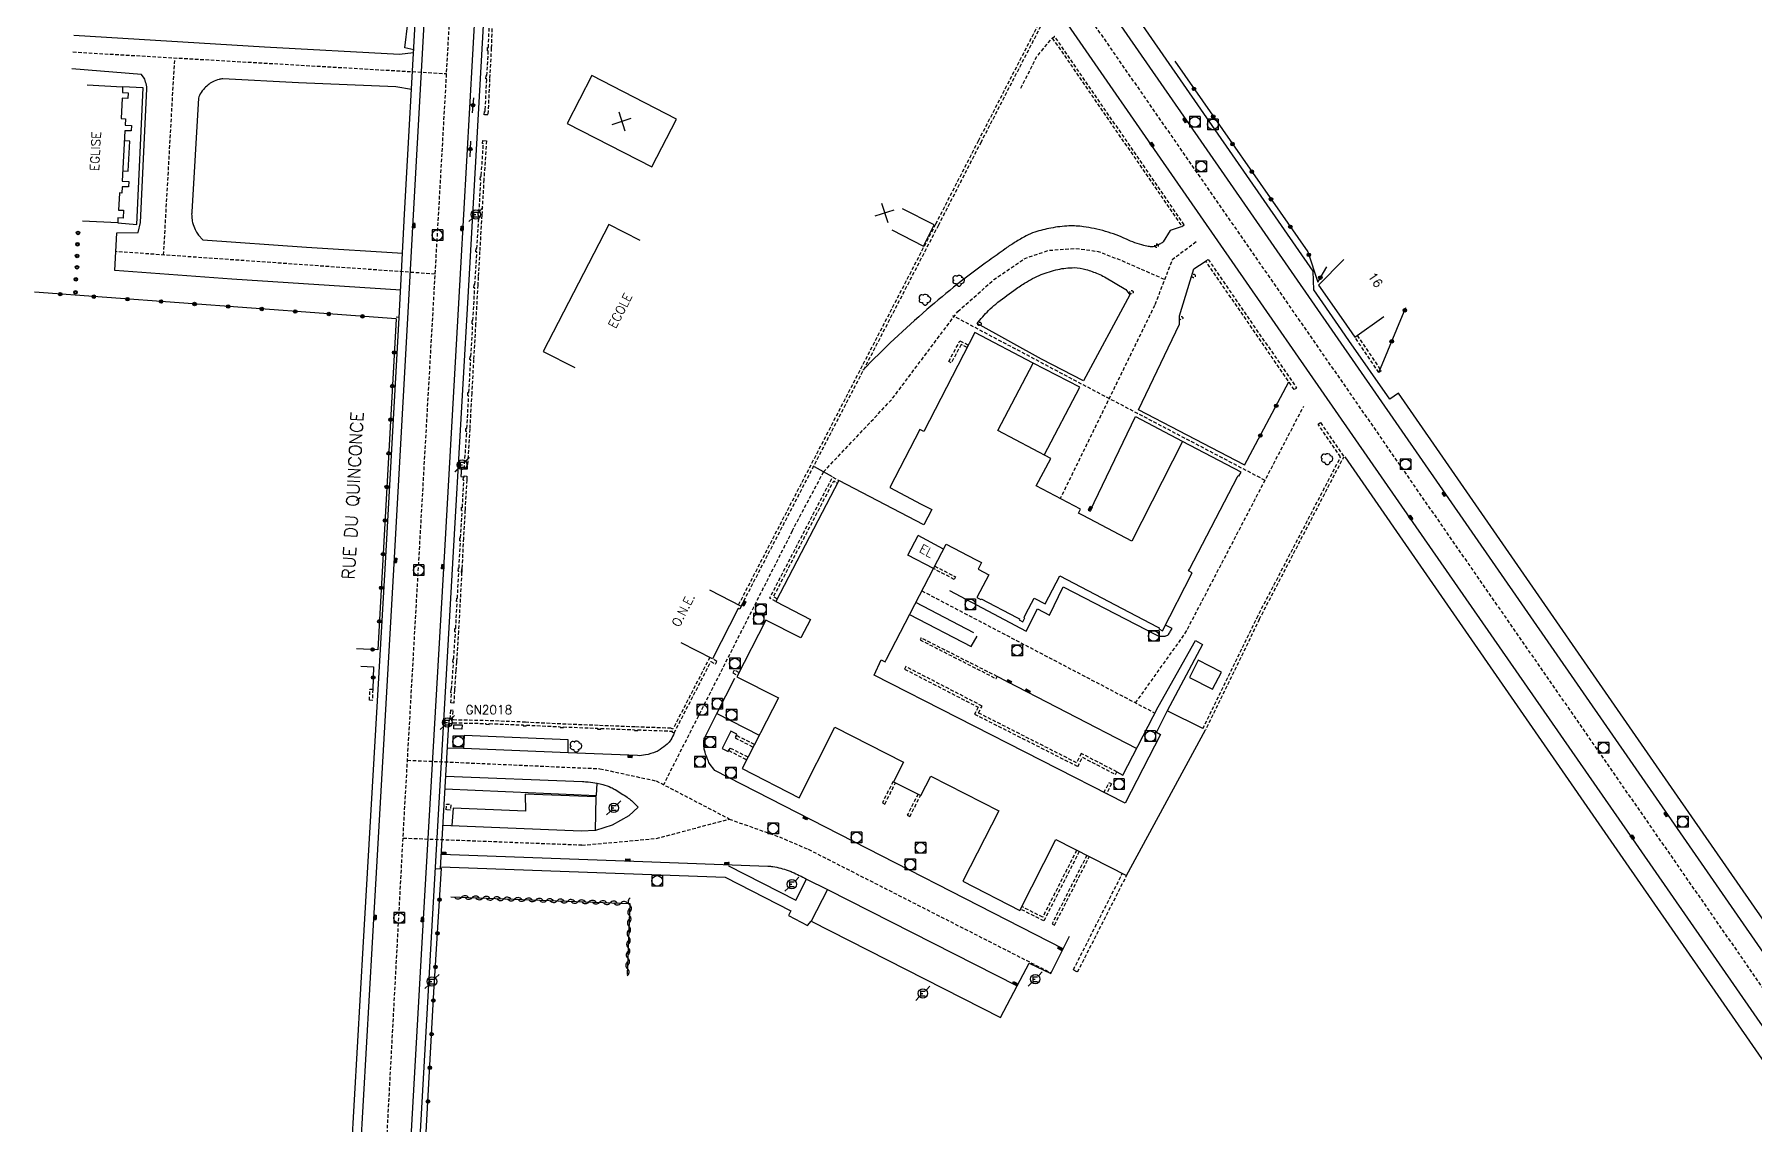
# Model space of a CAD drawing. Header units: millimetres. Extents: x 134000 to 135000, y 129000 to 130000.
# Drawn here: x 134482.6 to 134725.3, y 129218.8 to 129372.6 of the extents above; entities that cross this region are included whole.
import ezdxf
from ezdxf.enums import TextEntityAlignment as Align

# ---------------------------------------------------------------- set-up
doc = ezdxf.new("R2010")
doc.units = ezdxf.units.MM
doc.linetypes.add('DASHED', pattern=[0.75, 0.5, -0.25])
doc.layers.get('0').update_dxf_attribs({"linetype": 'CONTINUOUS'})
for name, color, linetype in [('W0001', 6, 'DASHED'), ('W0008', 7, 'CONTINUOUS'), ('W0100', 7, 'CONTINUOUS'), ('W0112', 1, 'DASHED'), ('W0300', 7, 'CONTINUOUS'), ('W0310', 3, 'CONTINUOUS'), ('W0322', 7, 'CONTINUOUS'), ('W0400', 7, 'CONTINUOUS'), ('W0420', 7, 'CONTINUOUS'), ('W0471', 7, 'CONTINUOUS'), ('W0984', 7, 'CONTINUOUS'), ('W0989', 7, 'CONTINUOUS'), ('W0991', 7, 'CONTINUOUS'), ('W1102', 7, 'CONTINUOUS')]:
    doc.layers.add(name, color=color, linetype=linetype)
doc.styles.get("Standard").update_dxf_attribs({"font": 'romans.shx', "width": 0.85})

# ---------------------------------------------------------------- blocks, each defined once
blk = doc.blocks.new('T400')
for p, q in [((-0.15, 0.3), (0.15, 0.3)), ((-0.15, -0.25), (-0.15, 0.3)), ((-0.15, 0.15), (0.15, 0.15)), ((-0.15, 0), (0.15, 0)), ((0.15, 0.3), (0.15, -0.25)), ((-0.15, -0.15), (0.15, -0.15)), ((-0.15, -0.25), (-0.15, -0.3)), ((-0.15, -0.3), (0.15, -0.3)), ((0.15, -0.3), (0.15, -0.25))]:
    blk.add_line(p, q)
blk = doc.blocks.new('T420')
for p, q in [((0.75, 0.75), (-0.75, 0.75)), ((-0.75, 0.75), (-0.75, -0.75)), ((0.75, 0.75), (0.75, -0.75)), ((0.75, -0.75), (-0.75, -0.75))]:
    blk.add_line(p, q)
blk.add_ellipse((0, 0), major_axis=(-0.53, 0.53), ratio=1, start_param=3.926991, end_param=10.210176)
blk = doc.blocks.new('t310o')
at = {"color": 0, "linetype": 'Continuous'}
for centre, start, end in [((-0.5, 0.38), 216.8699, 323.1304), ((0.5, -0.37), 36.8699, 143.1303)]:
    blk.add_arc(centre, 0.625, start, end, dxfattribs=at)
blk = doc.blocks.new('t322o')
at = {"color": 0, "linetype": 'Continuous'}
for radius in [0.25, 0.15]:
    blk.add_circle((0, 0), radius, dxfattribs=at)
blk = doc.blocks.new('t991o')
at = {"color": 0, "linetype": 'Continuous'}
for p, q in [((-1, 1), (1, -1)), ((-1, -1), (1, 1))]:
    blk.add_line(p, q, dxfattribs=at)
blk = doc.blocks.new('T300')
for p, q in [((-0.8, 0.51), (-0.86, 0.34)), ((-0.86, 0.34), (-0.86, 0.17)), ((-0.86, 0.17), (-0.74, 0.06)), ((-0.69, 0.63), (-0.8, 0.51)), ((-0.8, -0.06), (-0.74, 0.06)), ((-0.74, 0.06), (-0.69, 0.11)), ((-0.57, 0.69), (-0.69, 0.63)), ((-0.46, 0.69), (-0.57, 0.69)), ((-0.29, 0.63), (-0.46, 0.69)), ((-0.29, 0.63), (-0.17, 0.74)), ((-0.23, 0.57), (-0.29, 0.63)), ((-0.17, 0.74), (-0.06, 0.8)), ((-0.06, 0.8), (0.06, 0.8)), ((0.06, 0.8), (0.23, 0.74)), ((0.23, 0.74), (0.34, 0.63)), ((0.34, 0.63), (0.4, 0.51)), ((0.46, 0.46), (0.34, 0.46)), ((0.4, 0.51), (0.4, 0.46)), ((0.57, 0.4), (0.46, 0.46)), ((0.57, 0.4), (0.69, 0.29)), ((0.69, 0.29), (0.74, 0.17)), ((0.74, 0.06), (0.69, -0.17)), ((0.74, 0.17), (0.74, 0.06)), ((-0.8, -0.17), (-0.8, -0.06)), ((-0.8, -0.23), (-0.8, -0.17)), ((-0.74, -0.34), (-0.8, -0.23)), ((-0.69, -0.4), (-0.74, -0.34)), ((-0.51, -0.46), (-0.69, -0.4)), ((-0.4, -0.46), (-0.51, -0.46)), ((-0.4, -0.46), (-0.34, -0.46)), ((-0.34, -0.46), (-0.34, -0.4)), ((-0.34, -0.51), (-0.34, -0.46)), ((-0.29, -0.63), (-0.34, -0.51)), ((-0.17, -0.74), (-0.29, -0.63)), ((-0.06, -0.8), (-0.17, -0.74)), ((0.06, -0.8), (-0.06, -0.8)), ((0.17, -0.74), (0.06, -0.8)), ((0.23, -0.69), (0.17, -0.74)), ((0.29, -0.46), (0.23, -0.46)), ((0.29, -0.63), (0.23, -0.69)), ((0.46, -0.4), (0.29, -0.46)), ((0.34, -0.51), (0.29, -0.63)), ((0.34, -0.51), (0.34, -0.46)), ((0.57, -0.34), (0.46, -0.4)), ((0.63, -0.29), (0.57, -0.34)), ((0.69, -0.17), (0.63, -0.29))]:
    blk.add_line(p, q)
blk = doc.blocks.new('T471')
for p, q in [((-0.333334, 0.333334), (-0.333334, -0.333334)), ((-0.333334, 0.333334), (0.333334, 0.333334)), ((-0.333334, 0), (0, 0)), ((0.500001, 0.500001), (1.000002, 1.000002)), ((-0.500001, -0.500001), (-1.000002, -1.000002)), ((-0.333334, -0.333334), (0.333334, -0.333334))]:
    blk.add_line(p, q)
blk.add_ellipse((0, 0), major_axis=(0.471405, 0.471405), ratio=1, start_param=5.4977871438, end_param=11.780972451)

msp = doc.modelspace()

# ---------------------------------------------------------------- linework, layer by layer
at = {"layer": 'W0001', "flags": 128}
for points in [[(134513.58, 129097.16), (134516.22, 129105.72), (134518.98, 129116.15), (134521.69, 129126.56), (134523.95, 129136.9), (134526.17, 129147.76), (134527.65, 129156.08), (134528.78, 129165.13), (134529.72, 129175.05), (134530.66, 129188.89), (134532.14, 129213.13), (134534.7, 129260.63), (134540.37, 129360.07), (134546.12, 129463.2)], [(134488.02, 129370.11), (134540.76, 129367.05)], [(134500.83, 129341.47), (134502.41, 129369.28)], [(134646.53, 129343.3), (134643.15, 129340.77), (134640.68, 129334.35)], [(134539.15, 129338.77), (134494.08, 129341.94)], [(134612.9, 129333.49), (134617.99, 129337.99), (134622.25, 129340.93), (134625.67, 129342.11), (134629.5, 129342.4), (134632.69, 129341.97), (134635.92, 129340.73), (134642.09, 129338.02)], [(134593.96, 129310.86), (134603.54, 129321.03), (134612.9, 129333.49)], [(134640.68, 129334.35), (134627.37, 129307.12)], [(134656.26, 129309.67), (134638.19, 129319.15), (134628.72, 129324.12), (134612.22, 129332.89)], [(134637.99, 129278.27), (134645.01, 129288.11), (134661.71, 129320.13)], [(134589.53, 129302.51), (134593.96, 129310.86)], [(134589.53, 129302.51), (134571.37, 129266.73)], [(134607.83, 129294.08), (134640.72, 129276.84)], [(134535.24, 129270.19), (134562.4, 129268.99)], [(134562.4, 129268.99), (134570.33, 129267.27)], [(134570.36, 129259.15), (134580.66, 129261.88), (134570.33, 129267.27)], [(134580.66, 129261.88), (134587.91, 129259.29), (134591.81, 129257.62)], [(134559.87, 129258.19), (134534.62, 129259.16)], [(134559.87, 129258.19), (134570.36, 129259.15)], [(134591.81, 129257.62), (134599.24, 129253.84), (134626.08, 129240.17)]]:
    msp.add_lwpolyline(points, dxfattribs=at)
at = {"layer": 'W0001'}
msp.add_lwpolyline([(134611.09, 129404.32), (134624.13, 129385.5), (134784.38, 129154.63), (134788.63, 129148.82), (134792.98, 129144.12), (134796.85, 129140.9), (134798, 129140.03), (134805.78, 129135.67), (134823.33, 129130.04), (134833.23, 129127.58), (134840.85, 129125.74), (134844.21, 129125.35), (134847.25, 129125.71), (134851.15, 129127.16), (134854.19, 129129.01), (134858.6, 129132.02), (135000, 129229.96)], dxfattribs=at)
at = {"layer": 'W0008'}
for points in [[(134526.52, 129199.98), (134529.06, 129244.55), (134532.04, 129296.32), (134534.06, 129332.58), (134534.82, 129347.21), (134536.48, 129376.67), (134538.31, 129409.78), (134540, 129440.62), (134541.28, 129463.62)], [(134527.78, 129199.91), (134530.32, 129244.47), (134533.29, 129296.25), (134535.31, 129332.51), (134536.07, 129347.14), (134537.73, 129376.6), (134539.57, 129409.71), (134541.25, 129440.55), (134542.52, 129463.56)], [(134534.91, 129202.06), (134537.55, 129248.6), (134540.45, 129298.89), (134542.79, 129339.67), (134546.58, 129407.4), (134548.01, 129432.21), (134549.71, 129462.83)], [(134536.17, 129201.99), (134538.8, 129248.53), (134541.7, 129298.81), (134544.04, 129339.6), (134547.83, 129407.33), (134549.26, 129432.14), (134551.03, 129463.42)], [(134577.12, 129447.99), (134620.05, 129386.07), (134641.04, 129355.72), (134677.12, 129303.71), (134708.95, 129257.85), (134734.16, 129221.5)], [(134601.48, 129423.55), (134623.55, 129391.66), (134644.75, 129361.05), (134681.28, 129308.35), (134712.3, 129263.59), (134736.77, 129228.31)], [(134738.95, 129229.82), (134714.48, 129265.11), (134683.46, 129309.87), (134675.09, 129321.95), (134673.89, 129321.11), (134668.1, 129329.39), (134666.64, 129331.54), (134663.14, 129336.53), (134663.06, 129339.18), (134624.01, 129395.52), (134623.96, 129395.44), (134616.76, 129406.05)], [(134495.08, 129353.33), (134495.85, 129353.29), (134496.05, 129357.52), (134495.3, 129357.55)], [(134625.1, 129313.23), (134630.14, 129322.8), (134623.54, 129326.21)], [(134543.27, 129311.41), (134542.89, 129311.44), (134542.79, 129310.21), (134543.23, 129310.18)], [(134667.54, 129312.99), (134706.77, 129256.34), (134731.98, 129219.99)], [(134606.1, 129290.73), (134614.79, 129286.22), (134615.63, 129287.67)], [(134635.35, 129268.53), (134636.18, 129268.07), (134641.17, 129277.7), (134646.46, 129287.07), (134647.44, 129286.51), (134642.47, 129277.14)]]:
    msp.add_lwpolyline(points, dxfattribs=at)
at = {"layer": 'W0008', "flags": 128}
for points in [[(134488.14, 129372.49), (134515.08, 129370.85), (134534.1, 129369.82), (134536.11, 129370.01), (134536.15, 129370.42), (134534.88, 129370.67), (134535.31, 129374.15), (134533.95, 129374.2)], [(134494.35, 129345.98), (134497.04, 129345.78), (134497.95, 129365.03), (134495.05, 129365.2)], [(134653.32, 129311.84), (134638.4, 129319.62), (134644.21, 129331.69), (134644.19, 129332.88), (134646.23, 129339.5), (134647.79, 129340.55)], [(134534.07, 129332.65), (134533.64, 129332.67)], [(134631.59, 129305.36), (134637.97, 129318.69), (134644.55, 129315.19)], [(134595.24, 129310.15), (134592.67, 129311.57), (134592.67, 129311.57)], [(134615.15, 129288.18), (134606.98, 129292.43)], [(134638.13, 129271.82), (134618.46, 129282)], [(134539.08, 129254.85), (134539.88, 129254.9), (134541.07, 129275.38)], [(134578.92, 129276.76), (134584.89, 129273.71)], [(134557.91, 129271.24), (134557.93, 129273.07), (134543.22, 129273.68), (134543.14, 129271.82)], [(134581.58, 129273.52), (134581.74, 129273.87), (134580.88, 129274.29), (134579.65, 129271.83), (134580.5, 129271.4), (134580.66, 129271.73)], [(134540.52, 129266.17), (134561.94, 129265.22), (134562, 129266.95)], [(134561.78, 129260.26), (134561.88, 129265.02), (134551.84, 129265.41), (134551.88, 129263), (134541.7, 129263.43), (134541.51, 129261)], [(134539.94, 129255.16), (134580.06, 129253.67), (134589.36, 129248.95), (134588.99, 129248.26), (134591.71, 129246.88), (134592.19, 129247.46), (134618.93, 129233.88), (134621.29, 129238.35)], [(134580.53, 129255.27), (134590.05, 129250.46), (134591.57, 129253.42)], [(134594.5, 129251.94), (134592.19, 129247.46)], [(134627.76, 129243.57), (134628.68, 129245.37)]]:
    msp.add_lwpolyline(points, dxfattribs=at)
for points in [[(134534.3, 129336.52), (134510.48, 129338.05), (134493.93, 129339.3), (134494.22, 129344.59), (134497.26, 129344.64), (134497.59, 129346.05), (134498.08, 129357.01), (134498.47, 129364.91, 0.063297), (134498.45, 129365.19, 0.018869), (134498.23, 129366.09, 0.062993), (134498.08, 129366.43), (134497.72, 129366.95), (134487.9, 129367.73)], [(134535.83, 129364.82), (134533.61, 129365.17), (134519.88, 129365.74), (134509.17, 129366.3, 0.085491), (134508.66, 129366.24, 0.044489), (134507.76, 129365.88, 0.055602), (134507.1, 129365.45, 0.048088), (134506.45, 129364.81, 0.044439), (134505.88, 129363.97, 0.113517), (134505.77, 129363.59), (134504.8, 129347.57, 0.0321), (134504.8, 129346.84, 0.029149), (134504.9, 129346.05, 0.052697), (134504.98, 129345.77, 0.014467), (134505.42, 129344.8, 0.050874), (134505.75, 129344.28), (134506.35, 129343.6), (134521.01, 129342.57), (134534.57, 129341.72)], [(134644.44, 129345.42), (134642.86, 129344.91), (134641.86, 129343.31, -0.108746), (134641.74, 129343.2, -0.030431), (134641.23, 129342.91, -0.043415), (134640.65, 129342.68, -0.068608), (134640.26, 129342.62, -0.044958), (134639.96, 129342.65, -0.016825), (134639.17, 129342.81, -0.051031), (134636.69, 129343.69, 0.042759), (134633.75, 129344.79, 0.015054), (134632.13, 129345.19, 0.016686), (134630.65, 129345.45, 0.046463), (134628.59, 129345.56, 0.03726), (134626.04, 129345.26, 0.028982), (134623.78, 129344.69, 0.049674), (134622.53, 129344.15, 0.011867), (134621.01, 129343.27, 0.013), (134619.68, 129342.4, 0.004362), (134619.57, 129342.32, 0.000199), (134617.31, 129340.7, 0.023365), (134608.55, 129333.77, 0.020981), (134599.51, 129325.23)], [(134540.01, 129256.94), (134567.19, 129255.93), (134586.11, 129255.25, -0.032921), (134586.79, 129255.18, -0.019294), (134587.93, 129254.95, -0.018581), (134588.95, 129254.65, -0.030516), (134589.55, 129254.41, -0.00366), (134590.53, 129253.94, -0.003442), (134591.57, 129253.42), (134594.5, 129251.94), (134621.29, 129238.35), (134622.96, 129241.55), (134626.04, 129240.08), (134627.76, 129243.57), (134590.26, 129262.77), (134578.63, 129268.74, -0.037408), (134577.97, 129269.57, -0.054328), (134577.63, 129270.22, -0.01924), (134577.23, 129271.34, -0.041792), (134577.11, 129271.88, -0.05286), (134577.08, 129272.95, -0.100258), (134577.24, 129273.5), (134578.92, 129276.76), (134581.45, 129281.77)], [(134572.88, 129274.04, -0.051036), (134572.39, 129273.04, -0.074012), (134571.89, 129272.45, -0.028973), (134570.9, 129271.69, -0.054433), (134570.31, 129271.37, -0.045937), (134568.84, 129270.93, -0.060591), (134567.68, 129270.83), (134557.91, 129271.24), (134543.14, 129271.82), (134540.84, 129271.9)], [(134540.61, 129267.94), (134559.95, 129267.18, -0.016987), (134560.76, 129267.12, -0.010942), (134562, 129266.95, -0.038048), (134562.83, 129266.76, -0.026519), (134563.96, 129266.34, -0.033303), (134564.55, 129266.04, -0.010913), (134566.25, 129264.96, -0.036248), (134566.85, 129264.49), (134567.81, 129263.56), (134566.46, 129262.32), (134564.13, 129261.01), (134561.78, 129260.26), (134559.73, 129260.19), (134540.23, 129260.96)]]:
    msp.add_lwpolyline(points, format="xyb", dxfattribs=at)
msp.add_lwpolyline([(134615.63, 129331.82, -0.018898), (134617.24, 129333.63, -0.033496), (134618.26, 129334.55, -0.010283), (134620.8, 129336.47, -0.018112), (134622.3, 129337.48, -0.040989), (134624.67, 129338.69, -0.04412), (134627.02, 129339.43, -0.054374), (134629.32, 129339.68, -0.074667), (134630.99, 129339.42, -0.020415), (134632.71, 129338.81, -0.037574), (134633.61, 129338.37), (134636.6, 129336.61), (134637.18, 129335.83), (134630.64, 129323.71), (134624.73, 129326.75)], format="xyb", close=True, dxfattribs=at)
at = {"layer": 'W0008'}
msp.add_lwpolyline([(134611.72, 129294.12), (134622.54, 129288.41), (134624.16, 129291.55), (134625.83, 129290.64), (134627.79, 129294.67), (134641, 129287.81, 0.081358), (134641.32, 129287.71, 0.047717), (134641.89, 129287.67, 0.076908), (134642.4, 129287.77, 0.150257), (134642.62, 129287.93, 0.01149), (134642.79, 129288.18, 0.01395), (134642.91, 129288.38), (134643.15, 129288.78), (134642.22, 129289.25)], format="xyb", dxfattribs=at)
at = {"layer": 'W0100'}
for points in [[(134490.06, 129365.48), (134495.05, 129365.2), (134495.01, 129364.39), (134495.82, 129364.35), (134495.78, 129363.56), (134494.97, 129363.61), (134494.82, 129360.73), (134495.47, 129360.69), (134495.42, 129359.78), (134496.31, 129359.73), (134496.27, 129358.96), (134495.37, 129359), (134495, 129351.88), (134495.91, 129351.85), (134495.87, 129351.07), (134494.96, 129351.08), (134494.93, 129350.2), (134494.59, 129350.22), (134494.59, 129350.19), (134494.46, 129347.81), (134495.16, 129347.78), (134495.11, 129346.66), (134495.11, 129346.66), (134494.39, 129346.7), (134494.35, 129345.98), (134489.36, 129346.24)], [(134603.6, 129345.02), (134608.05, 129342.73), (134609.57, 129345.71), (134605.12, 129347.99)], [(134568.09, 129343.49), (134563.64, 129345.78), (134554.41, 129327.87), (134558.86, 129325.58)], [(134667.4, 129340.83), (134663.8, 129337.22), (134667.31, 129332.17), (134668.93, 129329.89), (134673, 129332.79)], [(134647.5, 129274.64), (134642.47, 129277.14), (134640.92, 129274.15), (134641.53, 129273.83), (134636.5, 129264.11), (134601.1, 129282.2), (134602.09, 129284.34), (134602.63, 129284.06), (134602.84, 129284.46), (134609.47, 129297.23), (134611.25, 129300.66), (134615.38, 129298.52), (134616.24, 129298.08), (134615.76, 129297.16), (134617.3, 129296.36), (134615.59, 129293.13), (134616.13, 129292.84), (134616.18, 129292.95), (134621.21, 129290.33), (134621.61, 129290.12), (134621.55, 129290), (134622.1, 129289.73), (134622.38, 129290.28), (134622.27, 129290.34), (134622.52, 129290.82), (134622.52, 129290.82), (134623.68, 129293.05), (134625.22, 129292.27), (134627.31, 129296.19), (134641.04, 129289), (134641.33, 129288.85), (134641.27, 129288.74), (134641.81, 129288.46), (134645.99, 129296.62), (134645.47, 129296.89), (134645.59, 129297.12), (134652.36, 129310.15), (134652.46, 129310.34), (134652.58, 129310.28), (134652.87, 129310.83), (134644.6, 129315.14), (134637.46, 129301.08), (134630.59, 129304.7), (134629.93, 129305.05), (134630.22, 129305.61), (134623.98, 129308.9), (134626.01, 129312.75), (134618.53, 129316.69), (134623.55, 129326.21), (134615.31, 129330.55), (134608.11, 129316.54), (134607.56, 129316.83), (134603.31, 129308.66), (134607.73, 129306.33), (134609.23, 129305.54), (134608.1, 129303.41), (134596.1, 129309.64), (134587.24, 129292.59), (134592.12, 129290.05), (134590.77, 129287.45), (134585.83, 129289.96), (134581.71, 129281.96), (134587.59, 129278.99), (134582.48, 129269.02), (134590.52, 129264.9), (134595.57, 129274.83), (134605.23, 129269.91), (134603.81, 129267.16), (134607.69, 129265.21), (134609.09, 129267.95), (134618.71, 129263.06), (134613.61, 129253.12), (134621.64, 129248.99), (134626.72, 129258.98), (134636.72, 129253.9), (134647.86, 129274.46)], [(134577.88, 129294.22), (134582.32, 129291.94), (134582.13, 129291.52), (134581.95, 129291.61), (134581.93, 129291.57), (134581.93, 129291.57), (134578.3, 129284.49), (134573.85, 129286.77)]]:
    msp.add_lwpolyline(points, dxfattribs=at)
msp.add_lwpolyline([(134573.19, 129360.64), (134561.24, 129366.77), (134557.78, 129360.01), (134569.72, 129353.89)], close=True, dxfattribs=at)
at = {"layer": 'W0100', "flags": 128}
for points in [[(134650.1, 129282.63), (134646.81, 129284.29), (134645.58, 129281.85), (134648.86, 129280.19)], [(134542.92, 129274.57), (134541.77, 129274.61), (134541.79, 129275.2), (134542.94, 129275.16)]]:
    msp.add_lwpolyline(points, close=True, dxfattribs=at)
at = {"layer": 'W0112'}
for points in [[(134581.97, 129292.12), (134609.8, 129345.84), (134615.83, 129357.59), (134624.47, 129374.35), (134607.14, 129400.13), (134607.47, 129400.35), (134624.93, 129374.38), (134616.18, 129357.4), (134610.16, 129345.66), (134582.32, 129291.94)], [(134547.2, 129374.16), (134547.06, 129370.65), (134547.07, 129370.65), (134546.83, 129366.34), (134546.83, 129366.34), (134546.59, 129361.22), (134546.59, 129361.22), (134546.59, 129361.22), (134546.06, 129361.24), (134546.09, 129361.7), (134546.21, 129361.7), (134546.22, 129361.98), (134546.43, 129366.32), (134546.32, 129366.34), (134546.34, 129366.77), (134546.34, 129366.77), (134546.45, 129366.77), (134546.65, 129370.28), (134546.52, 129370.29), (134546.55, 129370.73), (134546.66, 129370.73), (134546.8, 129374.18)], [(134626.24, 129372.06), (134644.54, 129345.49), (134644.87, 129345.72), (134626.57, 129372.29)], [(134614.21, 129328.4), (134613.38, 129328.83), (134611.98, 129326.24), (134611.63, 129326.43), (134611.63, 129326.43), (134613.21, 129329.37), (134614.39, 129328.76)], [(134666.93, 129312.98), (134663.76, 129317.58), (134664.08, 129317.81), (134667.39, 129313.01)], [(134647.5, 129274.64), (134655.09, 129290.24), (134666.93, 129312.98)], [(134609.65, 129297.58), (134612.59, 129296.05), (134612.4, 129295.7), (134609.47, 129297.22)], [(134577.9, 129284.69), (134572.7, 129274.57), (134572.43, 129274.7), (134567.35, 129274.88), (134567.35, 129274.88), (134562.13, 129275.09), (134562.13, 129275.09), (134556.87, 129275.3), (134556.87, 129275.3), (134551.91, 129275.54), (134551.91, 129275.55), (134546.69, 129275.76), (134546.69, 129275.76), (134541.73, 129275.87), (134541.6, 129275.87), (134541.71, 129277.2), (134541.31, 129277.23), (134541.2, 129275.82), (134541.09, 129275.83), (134541.06, 129275.38), (134541.5, 129275.35), (134541.51, 129275.48), (134541.72, 129275.47), (134546.31, 129275.37), (134546.32, 129275.27), (134546.77, 129275.24), (134546.78, 129275.35), (134551.55, 129275.16), (134551.56, 129275.05), (134552.01, 129275.03), (134552.02, 129275.14), (134556.8, 129274.91), (134556.8, 129274.81), (134557.25, 129274.78), (134557.25, 129274.89), (134562.05, 129274.69), (134562.05, 129274.58), (134562.51, 129274.56), (134562.51, 129274.55), (134562.51, 129274.67), (134567.28, 129274.49), (134567.28, 129274.38), (134567.73, 129274.36), (134567.74, 129274.47), (134572.62, 129274.29), (134572.57, 129274.19), (134572.88, 129274.04), (134578.05, 129284.1), (134578.71, 129283.76), (134578.92, 129284.13), (134578.3, 129284.49)], [(134582.02, 129282.56), (134581.34, 129282.91), (134581.15, 129282.53), (134581.81, 129282.18)], [(134584.21, 129272.39), (134581.67, 129273.69), (134581.48, 129273.34), (134584.03, 129272.04)], [(134583.3, 129270.61), (134580.75, 129271.91), (134580.57, 129271.55), (134583.12, 129270.25)], [(134603.77, 129267.19), (134602.26, 129264.19), (134602.62, 129264.01), (134604.12, 129267.01)], [(134607.29, 129265.41), (134605.78, 129262.42), (134606.14, 129262.24), (134607.65, 129265.23)], [(134633.53, 129265.63), (134634.25, 129267.04), (134634.6, 129266.86), (134633.88, 129265.45)], [(134630.03, 129257.3), (134625.05, 129247.51), (134621.74, 129249.19)], [(134629.67, 129257.48), (134624.88, 129248.05), (134621.92, 129249.54)], [(134631.1, 129256.75), (134626.2, 129247.11), (134626.55, 129246.93), (134631.46, 129256.57)]]:
    msp.add_lwpolyline(points, dxfattribs=at)
at = {"layer": 'W0112', "flags": 128}
for points in [[(134621.81, 129365.01), (134624.06, 129369.47), (134626.24, 129372.06), (134626.57, 129372.29)], [(134655.45, 129290.05), (134667.39, 129313.01)], [(134587.24, 129292.59), (134586.36, 129293.07), (134595.22, 129310.12), (134596.1, 129309.64)], [(134587.43, 129292.95), (134586.89, 129293.23), (134595.39, 129309.58), (134595.91, 129309.29)], [(134655.45, 129290.06), (134647.86, 129274.46)], [(134629.21, 129240.62), (134636.12, 129254.2)], [(134629.81, 129240.32), (134636.72, 129253.9)], [(134629.21, 129240.62), (134629.81, 129240.32)]]:
    msp.add_lwpolyline(points, dxfattribs=at)
at = {"layer": 'W0112'}
for points in [[(134543.66, 129311.24), (134543.26, 129311.26), (134543.57, 129315.89), (134543.61, 129316.54), (134543.47, 129316.55), (134543.49, 129316.99), (134543.63, 129316.99), (134543.63, 129316.99), (134543.88, 129321.61), (134543.77, 129321.62), (134543.78, 129322.07), (134543.9, 129322.05), (134543.91, 129322.06), (134544.17, 129326.69), (134544.04, 129326.7), (134544.07, 129327.14), (134544.2, 129327.14), (134544.2, 129327.14), (134544.46, 129331.76), (134544.35, 129331.76), (134544.37, 129332.21), (134544.48, 129332.21), (134544.74, 129336.84), (134544.63, 129336.85), (134544.65, 129337.3), (134544.77, 129337.29), (134544.77, 129337.29), (134545.03, 129341.92), (134544.91, 129341.92), (134544.91, 129341.94), (134544.94, 129342.37), (134545.05, 129342.37), (134545.05, 129342.37), (134545.32, 129347.03), (134545.22, 129347.04), (134545.24, 129347.47), (134545.35, 129347.47), (134545.61, 129352.09), (134545.51, 129352.11), (134545.54, 129352.55), (134545.54, 129352.55), (134545.65, 129352.54), (134545.66, 129352.72), (134545.96, 129357.17), (134545.84, 129357.18), (134545.88, 129357.62), (134546.39, 129357.58), (134546.39, 129357.58), (134546.39, 129357.58), (134546.39, 129357.58), (134546.02, 129352.11), (134546.02, 129352.11), (134545.73, 129347.07), (134545.73, 129347.07), (134545.43, 129341.97), (134545.43, 129341.97), (134545.43, 129341.97), (134545.23, 129338.37), (134545.16, 129337.22), (134545.16, 129337.22), (134544.86, 129331.79), (134544.86, 129331.79), (134544.57, 129326.73), (134544.57, 129326.73), (134544.31, 129321.99), (134544.31, 129321.99), (134544.03, 129316.91), (134544.03, 129316.91)], [(134647.89, 129340.62), (134648.22, 129340.85), (134660.72, 129322.69), (134660.39, 129322.47)], [(134668.93, 129329.89), (134669.26, 129330.12), (134672.64, 129325.12), (134672.31, 129324.9)], [(134541.78, 129278.25), (134541.38, 129278.27), (134541.45, 129279.69), (134541.34, 129279.7), (134541.39, 129280.16), (134541.47, 129280.16), (134541.74, 129284.02), (134541.64, 129284.03), (134541.67, 129284.48), (134541.77, 129284.48), (134541.77, 129284.48), (134542.02, 129288.31), (134541.92, 129288.32), (134541.94, 129288.77), (134542.05, 129288.77), (134542.27, 129292.58), (134542.15, 129292.59), (134542.19, 129293.04), (134542.29, 129293.04), (134542.49, 129296.85), (134542.38, 129296.86), (134542.42, 129297.33), (134542.52, 129297.32), (134542.52, 129297.32), (134542.72, 129301.12), (134542.62, 129301.12), (134542.65, 129301.58), (134542.74, 129301.57), (134542.74, 129301.57), (134542.96, 129305.4), (134542.85, 129305.41), (134542.89, 129305.87), (134542.99, 129305.86), (134542.99, 129305.86), (134543.2, 129309.68), (134543.1, 129309.69), (134543.13, 129310.14), (134543.23, 129310.13), (134543.24, 129310.29), (134543.64, 129310.26), (134543.61, 129309.71), (134543.61, 129309.71), (134543.36, 129305.44), (134543.36, 129305.44), (134543.14, 129301.5), (134543.14, 129301.5), (134542.89, 129296.68), (134542.91, 129297.23), (134542.89, 129296.68), (134542.69, 129292.96), (134542.69, 129292.96), (134542.43, 129288.37), (134542.43, 129288.37), (134542.15, 129284.07), (134542.15, 129284.07), (134542.06, 129282.87), (134541.87, 129280.07), (134541.87, 129280.07)], [(134607.59, 129287.17), (134618.31, 129281.7), (134618.46, 129282), (134618.46, 129282), (134607.73, 129287.43)], [(134635.17, 129268.17), (134635.35, 129268.53), (134630.33, 129271.14), (134629.66, 129269.83), (134615.81, 129276.86), (134616.33, 129277.83), (134605.58, 129283.39), (134605.4, 129283.04), (134615.79, 129277.66), (134615.27, 129276.69), (134629.84, 129269.3), (134630.5, 129270.6)], [(134529.88, 129278.65), (134529.95, 129280.21), (134530.35, 129280.19), (134530.28, 129278.63)]]:
    msp.add_lwpolyline(points, close=True, dxfattribs=at)
at = {"layer": 'W0112', "flags": 128}
for points in [[(134640.96, 129343.03, -1), (134640.94, 129342.53, -1)], [(134646.18, 129338.76, -1), (134646.16, 129338.26, -1)], [(134637.41, 129336.46, -1), (134637.39, 129335.97, -1)], [(134615.97, 129331.99, -1), (134615.95, 129331.5, -1)], [(134644.42, 129332.8, -1), (134644.41, 129332.33, -1)]]:
    msp.add_lwpolyline(points, format="xyb", close=True, dxfattribs=at)
msp.add_lwpolyline([(134540.71, 129263.19), (134540.76, 129264.01), (134541.36, 129263.97), (134541.31, 129263.15)], close=True, dxfattribs=at)
at = {"layer": 'W0310', "flags": 128}
msp.add_lwpolyline([(134541.36, 129250.9), (134566.62, 129249.97), (134566.25, 129239.97)], dxfattribs=at)
at = {"layer": 'W0322', "flags": 128}
for points in [[(134643.51, 129368.79), (134662.3, 129341.89), (134663.71, 129337.65), (134664.98, 129339.79)], [(134544.57, 129363.65), (134544.39, 129361.52)], [(134544.16, 129357.51), (134544.06, 129355.31)], [(134533.63, 129332.46), (134482.6, 129336.21)], [(134672.31, 129324.9), (134676.14, 129334.05)], [(134533.63, 129332.45), (134531.06, 129285.76), (134528.06, 129285.92)], [(134653.37, 129311.81), (134659.64, 129323.56)], [(134528.68, 129283.46), (134530.47, 129283.36), (134530.35, 129280.19)], [(134519.01, 129095.73), (134521.36, 129102.85), (134524.1, 129112.54), (134526.62, 129122.61), (134529.02, 129133.01), (134531.29, 129144.46), (134532.79, 129152.89), (134534.05, 129161.88), (134535.1, 129174.36), (134536.13, 129186.95), (134537.05, 129202.23), (134538.97, 129237.46), (134540.05, 129254.97)]]:
    msp.add_lwpolyline(points, dxfattribs=at)
at = {"layer": 'W1102', "flags": 128}
for points in [[(134609.47, 129297.23), (134605.85, 129299.13), (134607.29, 129301.88)], [(134610.9, 129299.97), (134607.29, 129301.88)]]:
    msp.add_lwpolyline(points, dxfattribs=at)

# ---------------------------------------------------------------- block references
at = {"layer": 'W0300'}
for p in [(134613.06, 129337.84), (134608.3, 129335.16), (134665.06, 129312.67), (134559.07, 129272.13)]:
    msp.add_blockref('T300', p, dxfattribs=at)
at = {"layer": 'W0310'}
for p, rotation in [((134542.86, 129250.84), 357.8936727717551), ((134544.36, 129250.79), 357.8936727717551), ((134545.86, 129250.73), 357.8936727717551), ((134547.36, 129250.68), 357.8936727717551), ((134548.86, 129250.62), 357.8936727717551), ((134550.36, 129250.57), 357.8936727717551), ((134551.85, 129250.51), 357.8936727717551), ((134553.35, 129250.46), 357.8936727717551), ((134566.61, 129249.74), 267.8936727717996), ((134554.85, 129250.4), 357.8936727717551), ((134556.35, 129250.35), 357.8936727717551), ((134557.85, 129250.29), 357.8936727717551), ((134559.35, 129250.24), 357.8936727717551), ((134560.85, 129250.18), 357.8936727717551), ((134562.35, 129250.13), 357.8936727717551), ((134563.85, 129250.07), 357.8936727717551), ((134565.35, 129250.01), 357.8936727717551), ((134566.56, 129248.25), 267.8936727717996), ((134566.45, 129245.25), 267.8936727717996), ((134566.5, 129246.75), 267.8936727717996), ((134566.39, 129243.75), 267.8936727717996), ((134566.28, 129240.75), 267.8936727717996), ((134566.34, 129242.25), 267.8936727717996)]:
    msp.add_blockref('t310o', p, dxfattribs=dict(at, rotation=rotation))
at = {"layer": 'W0322'}
for p, rotation in [((134646.23, 129364.9), 304.9303077077335), ((134648.95, 129361.01), 304.9303077077335), ((134651.67, 129357.11), 304.9303077077335), ((134654.39, 129353.22), 304.9303077077335), ((134657.11, 129349.32), 304.9303077077335), ((134659.83, 129345.43), 304.9303077077335), ((134488.67, 129342.98), 87.84530704673328), ((134488.74, 129344.57), 87.84530704674995), ((134488.62, 129341.33), 87.84530704675028), ((134662.44, 129341.48), 288.2999759521666), ((134488.45, 129338.04), 87.84530704673328), ((134488.61, 129339.73), 87.84530704673361), ((134664.07, 129338.27), 59.37021284538041), ((134486.25, 129335.94), 175.7956563852473), ((134488.4, 129336.2), 87.84530704674995), ((134490.99, 129335.59), 175.7956563852473), ((134495.73, 129335.24), 175.7956563852473), ((134500.47, 129334.9), 175.7956563852473), ((134505.2, 129334.55), 175.7956563852473), ((134509.94, 129334.2), 175.7956563852473), ((134514.68, 129333.85), 175.7956563852473), ((134519.41, 129333.5), 175.7956563852473), ((134524.15, 129333.15), 175.7956563852473), ((134675.98, 129333.66), 67.25096700439596), ((134528.89, 129332.81), 175.7956563852473), ((134674.14, 129329.28), 67.25096700439596), ((134533.36, 129327.71), 266.850456018894), ((134533.1, 129322.97), 266.850456018894), ((134657.84, 129320.19), 61.92248731569804), ((134532.84, 129318.23), 266.850456018894), ((134655.6, 129316), 61.92248731569804), ((134532.58, 129313.48), 266.850456018894), ((134532.32, 129308.74), 266.850456018894), ((134532.06, 129304), 266.850456018894), ((134531.8, 129299.25), 266.850456018894), ((134531.54, 129294.51), 266.850456018894), ((134531.28, 129289.77), 266.850456018894), ((134530.32, 129285.8), 177.013009518665), ((134530.41, 129281.85), 267.8896374444427), ((134539.77, 129250.51), 86.46099987500791), ((134539.48, 129245.77), 86.46099987500791), ((134539.19, 129241.02), 86.46099987500791), ((134538.9, 129236.28), 86.89022136566419), ((134538.65, 129231.54), 86.89022136566419), ((134538.39, 129226.8), 86.89022136566419), ((134538.13, 129222.05), 86.89022136566419)]:
    msp.add_blockref('t322o', p, dxfattribs=dict(at, rotation=rotation))
for p in [(134544.48, 129362.59), (134544.11, 129356.41)]:
    msp.add_blockref('t322o', p, dxfattribs=at)
at = {"layer": 'W0400'}
for p, rotation in [((134644.97, 129360.46), 214.7319801576036), ((134640.3, 129357.05), 34.6643030250903), ((134536.14, 129345.6), 177.0096853137256), ((134542.95, 129345.23), 356.7972846537069), ((134681.54, 129307.72), 214.7210802624943), ((134631.58, 129305.68), 334.4321946426251), ((134676.81, 129304.42), 34.74817621762944), ((134533.56, 129298.38), 356.8152258457088), ((134540.22, 129297.48), 176.2629082486179), ((134582.73, 129292.32), 332.6363448521678), ((134620.16, 129281.28), 242.6556930243711), ((134622.76, 129279.95), 241.9657208059331), ((134566.68, 129270.73), 87.64038966398066), ((134712.85, 129262.53), 214.7431937820226), ((134591.35, 129262.04), 242.5495473519911), ((134708.1, 129259.34), 34.76318901996225), ((134540.35, 129257.08), 267.8694982103519), ((134566.37, 129256.11), 87.86949821036852), ((134580.31, 129255.61), 87.95877358755799), ((134530.67, 129248.03), 356.8771221511469), ((134537.35, 129247.7), 176.7629566903516), ((134627.37, 129243.6), 62.88328431879567), ((134620.95, 129238.7), 63.11711311507649)]:
    msp.add_blockref('T400', p, dxfattribs=dict(at, rotation=rotation))
at = {"layer": 'W0420'}
for p in [(134646.36, 129360.23), (134648.89, 129359.89), (134647.24, 129353.96), (134539.46, 129344.26), (134676.08, 129311.93), (134536.82, 129296.99), (134585.1, 129291.47), (134614.67, 129292.15), (134584.8, 129290.14), (134640.55, 129287.71), (134621.27, 129285.68), (134581.43, 129283.82), (134576.84, 129277.3), (134578.97, 129278.14), (134580.96, 129276.57), (134542.39, 129272.81), (134577.95, 129272.73), (134640.06, 129273.56), (134704.02, 129271.93), (134576.52, 129269.96), (134580.89, 129268.4), (134635.65, 129266.8), (134586.85, 129260.56), (134715.2, 129261.5), (134598.61, 129259.29), (134607.65, 129257.83), (134606.2, 129255.47), (134570.47, 129253.16), (134534.07, 129247.93)]:
    msp.add_blockref('T420', p, dxfattribs=at)
at = {"layer": 'W0471'}
for p in [(134544.9, 129347.17), (134542.94, 129311.88), (134542.99, 129311.88), (134540.87, 129275.51), (134564.35, 129263.46), (134589.49, 129252.69), (134538.7, 129238.97), (134623.83, 129239.31), (134607.97, 129237.29)]:
    msp.add_blockref('T471', p, dxfattribs=at)
at = {"layer": 'W0991'}
for p, rotation in [((134565.48, 129360.33), 332.8661717825701), ((134602.58, 129347.41), 332.8618169700931)]:
    msp.add_blockref('t991o', p, dxfattribs=dict(at, rotation=rotation))

# ---------------------------------------------------------------- texts
at = {"layer": 'W0984'}
for s, rotation, p in [('EGLISE', 87.013, (134491.2, 129356.09)), ('ECOLE', 62.7452, (134565.25, 129333.62)), ('EL', 332.217, (134608.48, 129299.72)), ('O.N.E.', 62.8253, (134574.16, 129291.37))]:
    msp.add_text(s, height=1.25, rotation=rotation, dxfattribs=at).set_placement(p, align=Align.MIDDLE)
msp.add_text('GN2018', height=1.25, dxfattribs=at).set_placement((134546.73, 129277.31), align=Align.MIDDLE)
at = {"layer": 'W0989'}
msp.add_text('RUE DU QUINCONCE', height=1.75, rotation=86.913, dxfattribs=at).set_placement((134527.62, 129307.53), align=Align.MIDDLE)
at = {"layer": 'W0991'}
msp.add_text('16', height=1.25, rotation=304.9027, dxfattribs=at).set_placement((134671.84, 129337.95), align=Align.MIDDLE)

doc.saveas('drawing.dxf')
